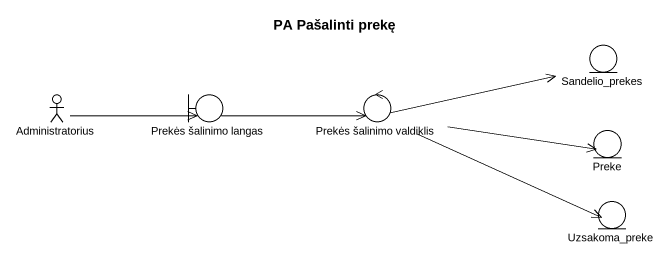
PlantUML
@startuml
title PA Pašalinti prekę
entity Sandelio_prekes
actor Administratorius
boundary "Prekės šalinimo langas" as Prekės_šalinimo_langas
control "Prekės šalinimo valdiklis" as Prekės_šalinimo_valdiklis
entity Preke
entity Uzsakoma_preke
Administratorius -right-> Prekės_šalinimo_langas
Prekės_šalinimo_langas -right-> Prekės_šalinimo_valdiklis
Prekės_šalinimo_valdiklis -right-> Sandelio_prekes
Prekės_šalinimo_valdiklis -right-> Preke
Prekės_šalinimo_valdiklis -right-> Uzsakoma_preke
@enduml
